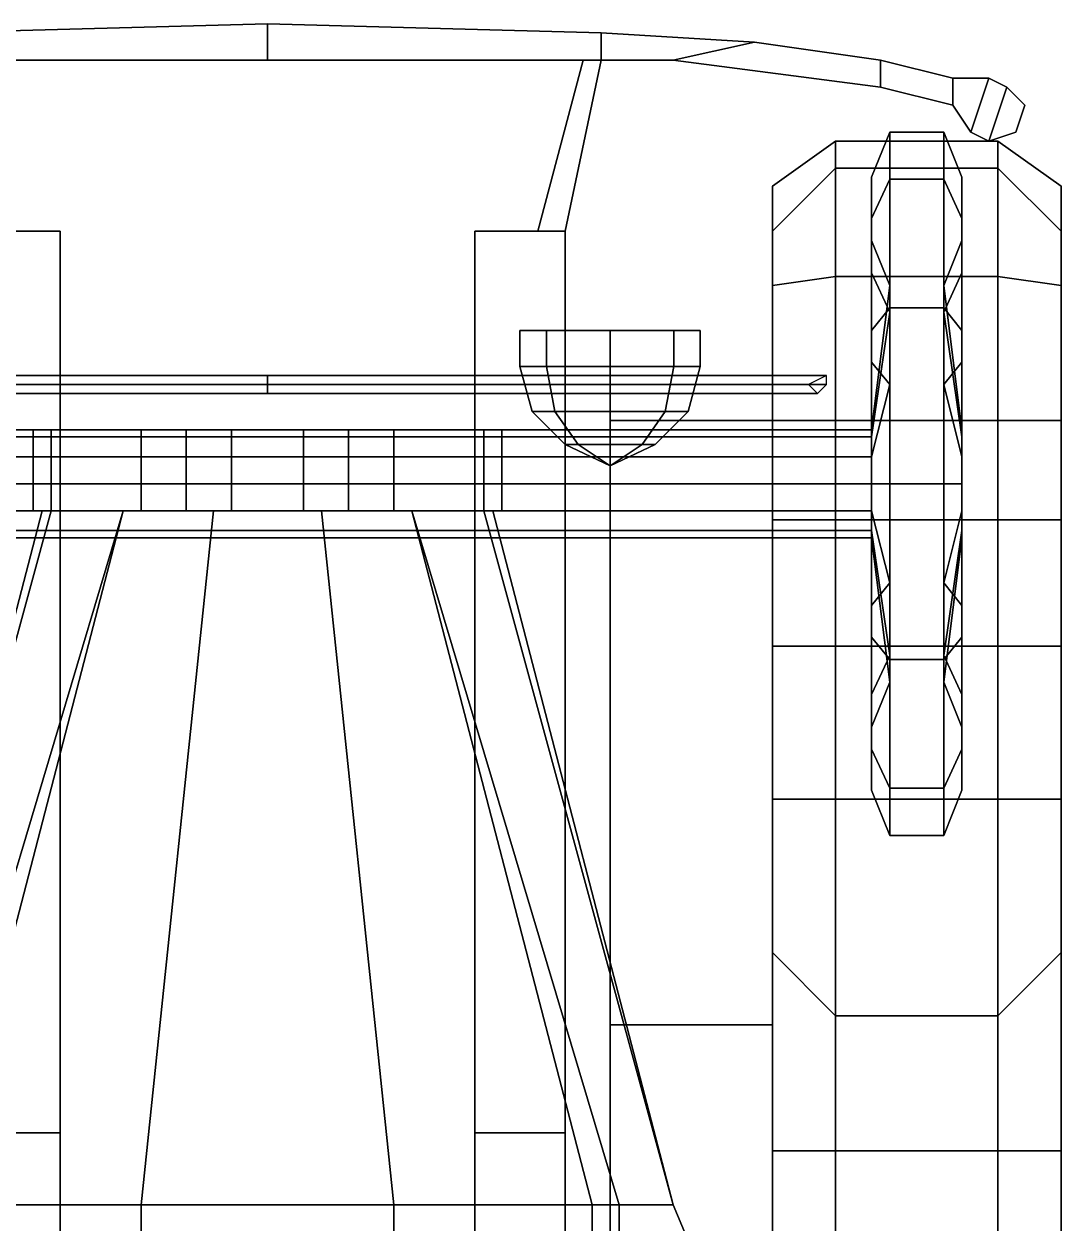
# Model space of a CAD drawing. Header units: millimetres. Extents: x -0.9 to 3, y -2.1 to 14.
# Drawn here: x -0.27 to 0.88, y 0.49 to 1.82 of the extents above; entities that cross this region are included whole.
import ezdxf

# ---------------------------------------------------------------- set-up
doc = ezdxf.new("R2010")
doc.units = ezdxf.units.MM
doc.layers.add('mudguards', color=6, linetype='Continuous')
doc.layers.add('wheels', color=2, linetype='Continuous')

msp = doc.modelspace()

# ---------------------------------------------------------------- linework, layer by layer
for points in [[(0, 1.82, 0.39), (0, 1.78, 0.39), (-0.37, 1.78, 0.39), (-0.37, 1.81, 0.39)], [(-0.37, 1.78, 0.54), (0, 1.78, 0.54), (0, 1.82, 0.54), (-0.37, 1.81, 0.54)], [(-0.37, 1.81, 0.54), (0, 1.82, 0.54), (0, 1.82, 0.39), (-0.37, 1.81, 0.39)], [(0.37, 1.78, 0.39), (0, 1.78, 0.39), (0, 1.82, 0.39), (0.37, 1.81, 0.39)], [(0.37, 1.81, 0.39), (0, 1.82, 0.39), (0, 1.82, 0.54), (0.37, 1.81, 0.54)], [(0, 1.82, 0.54), (0, 1.78, 0.54), (0.37, 1.78, 0.54), (0.37, 1.81, 0.54)], [(0.45, 1.78, 0.39), (0.37, 1.78, 0.39), (0.37, 1.81, 0.39), (0.54, 1.8, 0.39)], [(0.54, 1.8, 0.39), (0.37, 1.81, 0.39), (0.37, 1.81, 0.54), (0.54, 1.8, 0.54)], [(0.37, 1.81, 0.54), (0.37, 1.78, 0.54), (0.45, 1.78, 0.54), (0.54, 1.8, 0.54)], [(0.68, 1.75, 0.39), (0.45, 1.78, 0.39), (0.54, 1.8, 0.39), (0.68, 1.78, 0.39)], [(0.54, 1.8, 0.54), (0.45, 1.78, 0.54), (0.68, 1.75, 0.54), (0.68, 1.78, 0.54)], [(0.68, 1.78, 0.39), (0.54, 1.8, 0.39), (0.54, 1.8, 0.54), (0.68, 1.78, 0.54)], [(-0.37, 1.78, 0.39), (0, 1.78, 0.39), (0, 1.78, 0.54), (-0.37, 1.78, 0.54)], [(0.37, 1.78, 0.54), (0, 1.78, 0.54), (0, 1.78, 0.39), (0.37, 1.78, 0.39)], [(0.3, 1.59, 0.51), (0.35, 1.78, 0.54), (0.35, 1.78, 0.39), (0.3, 1.59, 0.38)], [(0.35, 1.78, 0.39), (0.37, 1.78, 0.39), (0.33, 1.59, 0.38), (0.3, 1.59, 0.38)], [(0.33, 1.59, 0.51), (0.37, 1.78, 0.54), (0.35, 1.78, 0.54), (0.3, 1.59, 0.51)], [(0.33, 1.59, 0.38), (0.37, 1.78, 0.39), (0.37, 1.78, 0.54), (0.33, 1.59, 0.51)], [(0.45, 1.78, 0.54), (0.37, 1.78, 0.54), (0.37, 1.78, 0.39), (0.45, 1.78, 0.39)], [(0.68, 1.75, 0.54), (0.45, 1.78, 0.54), (0.45, 1.78, 0.39), (0.68, 1.75, 0.39)], [(0.76, 1.73, 0.39), (0.68, 1.75, 0.39), (0.68, 1.78, 0.39), (0.76, 1.76, 0.39)], [(0.76, 1.76, 0.39), (0.68, 1.78, 0.39), (0.68, 1.78, 0.54), (0.76, 1.76, 0.54)], [(0.68, 1.78, 0.54), (0.68, 1.75, 0.54), (0.76, 1.73, 0.54), (0.76, 1.76, 0.54)], [(0.78, 1.7, 0.39), (0.76, 1.73, 0.39), (0.76, 1.76, 0.39), (0.8, 1.76, 0.39)], [(0.76, 1.76, 0.54), (0.76, 1.73, 0.54), (0.78, 1.7, 0.54), (0.8, 1.76, 0.54)], [(0.8, 1.76, 0.39), (0.76, 1.76, 0.39), (0.76, 1.76, 0.54), (0.8, 1.76, 0.54)], [(0.8, 1.76, 0.54), (0.78, 1.7, 0.54), (0.8, 1.69, 0.54), (0.82, 1.75, 0.54)], [(0.8, 1.69, 0.39), (0.78, 1.7, 0.39), (0.8, 1.76, 0.39), (0.82, 1.75, 0.39)], [(0.82, 1.75, 0.39), (0.8, 1.76, 0.39), (0.8, 1.76, 0.54), (0.82, 1.75, 0.54)], [(0.76, 1.73, 0.54), (0.68, 1.75, 0.54), (0.68, 1.75, 0.39), (0.76, 1.73, 0.39)], [(0.82, 1.75, 0.54), (0.8, 1.69, 0.54), (0.83, 1.7, 0.54), (0.84, 1.73, 0.54)], [(0.83, 1.7, 0.39), (0.8, 1.69, 0.39), (0.82, 1.75, 0.39), (0.84, 1.73, 0.39)], [(0.84, 1.73, 0.39), (0.82, 1.75, 0.39), (0.82, 1.75, 0.54), (0.84, 1.73, 0.54)], [(0.78, 1.7, 0.54), (0.76, 1.73, 0.54), (0.76, 1.73, 0.39), (0.78, 1.7, 0.39)], [(0.84, 1.73, 0.54), (0.83, 1.7, 0.54), (0.83, 1.7, 0.39), (0.84, 1.73, 0.39)], [(0.8, 1.69, 0.54), (0.78, 1.7, 0.54), (0.78, 1.7, 0.39), (0.8, 1.69, 0.39)], [(0.83, 1.7, 0.54), (0.8, 1.69, 0.54), (0.8, 1.69, 0.39), (0.83, 1.7, 0.39)], [(-0.23, 1.59, 0.38), (-0.23, 0.59, 0.4), (-0.33, 0.59, 0.4), (-0.33, 1.59, 0.38)], [(-0.33, 1.59, 0.51), (-0.33, 0.59, 0.53), (-0.23, 0.59, 0.53), (-0.23, 1.59, 0.51)], [(-0.23, 1.59, 0.51), (-0.23, 1.59, 0.38), (-0.3, 1.59, 0.38), (-0.3, 1.59, 0.51)], [(-0.23, 0.59, 0.53), (-0.23, 0.59, 0.4), (-0.23, 1.59, 0.38), (-0.23, 1.59, 0.51)], [(0.23, 1.59, 0.38), (0.23, 0.59, 0.4), (0.23, 0.59, 0.53), (0.23, 1.59, 0.51)], [(0.3, 1.59, 0.51), (0.3, 1.59, 0.38), (0.23, 1.59, 0.38), (0.23, 1.59, 0.51)], [(0.33, 1.59, 0.38), (0.33, 0.59, 0.4), (0.23, 0.59, 0.4), (0.23, 1.59, 0.38)], [(0.23, 1.59, 0.51), (0.23, 0.59, 0.53), (0.33, 0.59, 0.53), (0.33, 1.59, 0.51)], [(0.33, 0.59, 0.53), (0.33, 0.59, 0.4), (0.33, 1.59, 0.38), (0.33, 1.59, 0.51)], [(0.3093, 1.48, 1.0507), (0.28, 1.48, 0.98), (0.28, 1.44, 0.98), (0.3093, 1.44, 1.0507)], [(0.28, 1.48, 0.98), (0.3093, 1.48, 0.9093), (0.3093, 1.44, 0.9093), (0.28, 1.44, 0.98)], [(0.4507, 1.48, 1.0507), (0.28, 1.48, 0.98), (0.3093, 1.48, 1.0507), (0.38, 1.48, 1.08)], [(0.48, 1.48, 0.98), (0.3093, 1.48, 0.9093), (0.28, 1.48, 0.98), (0.4507, 1.48, 1.0507)], [(0.38, 1.48, 1.08), (0.3093, 1.48, 1.0507), (0.3093, 1.44, 1.0507), (0.38, 1.44, 1.08)], [(0.3093, 1.48, 0.9093), (0.38, 1.48, 0.88), (0.38, 1.44, 0.88), (0.3093, 1.44, 0.9093)], [(0.4507, 1.48, 0.9093), (0.38, 1.48, 0.88), (0.3093, 1.48, 0.9093), (0.48, 1.48, 0.98)], [(0.4507, 1.48, 1.0507), (0.38, 1.48, 1.08), (0.38, 1.44, 1.08), (0.4507, 1.44, 1.0507)], [(0.38, 1.48, 0.88), (0.4507, 1.48, 0.9093), (0.4507, 1.44, 0.9093), (0.38, 1.44, 0.88)], [(0.48, 1.48, 0.98), (0.4507, 1.48, 1.0507), (0.4507, 1.44, 1.0507), (0.48, 1.44, 0.98)], [(0.4507, 1.48, 0.9093), (0.48, 1.48, 0.98), (0.48, 1.44, 0.98), (0.4507, 1.44, 0.9093)], [(0.2934, 1.39, 0.98), (0.28, 1.44, 0.98), (0.3093, 1.44, 0.9093), (0.3188, 1.39, 0.9188)], [(0.3188, 1.39, 1.0412), (0.3093, 1.44, 1.0507), (0.28, 1.44, 0.98), (0.2934, 1.39, 0.98)], [(0.3188, 1.39, 0.9188), (0.3093, 1.44, 0.9093), (0.38, 1.44, 0.88), (0.38, 1.39, 0.8934)], [(0.38, 1.39, 1.0666), (0.38, 1.44, 1.08), (0.3093, 1.44, 1.0507), (0.3188, 1.39, 1.0412)], [(0.38, 1.39, 0.8934), (0.38, 1.44, 0.88), (0.4507, 1.44, 0.9093), (0.4412, 1.39, 0.9188)], [(0.4412, 1.39, 1.0412), (0.4507, 1.44, 1.0507), (0.38, 1.44, 1.08), (0.38, 1.39, 1.0666)], [(0.4412, 1.39, 0.9188), (0.4507, 1.44, 0.9093), (0.48, 1.44, 0.98), (0.4666, 1.39, 0.98)], [(0.4666, 1.39, 0.98), (0.48, 1.44, 0.98), (0.4507, 1.44, 1.0507), (0.4412, 1.39, 1.0412)], [(0, 1.42, 0.91), (0, 1.43, 0.9), (-0.38, 1.43, 0.88), (-0.38, 1.42, 0.89)], [(0, 1.43, 0.9), (0, 1.42, 0.89), (-0.38, 1.42, 0.87), (-0.38, 1.43, 0.88)], [(0, 1.43, 0.9), (0, 1.42, 0.91), (0.38, 1.42, 0.89), (0.38, 1.43, 0.88)], [(0, 1.42, 0.89), (0, 1.43, 0.9), (0.38, 1.43, 0.88), (0.38, 1.42, 0.87)], [(0.62, 1.42, 0.88), (0.62, 1.43, 0.87), (0.38, 1.43, 0.88), (0.38, 1.42, 0.89)], [(0.62, 1.43, 0.87), (0.6, 1.42, 0.86), (0.38, 1.42, 0.87), (0.38, 1.43, 0.88)], [(0, 1.41, 0.9), (0, 1.42, 0.91), (-0.38, 1.42, 0.89), (-0.38, 1.41, 0.88)], [(0, 1.42, 0.89), (0, 1.41, 0.9), (-0.38, 1.41, 0.88), (-0.38, 1.42, 0.87)], [(0, 1.42, 0.91), (0, 1.41, 0.9), (0.38, 1.41, 0.88), (0.38, 1.42, 0.89)], [(0, 1.41, 0.9), (0, 1.42, 0.89), (0.38, 1.42, 0.87), (0.38, 1.41, 0.88)], [(0.61, 1.41, 0.87), (0.62, 1.42, 0.88), (0.38, 1.42, 0.89), (0.38, 1.41, 0.88)], [(0.6, 1.42, 0.86), (0.61, 1.41, 0.87), (0.38, 1.41, 0.88), (0.38, 1.42, 0.87)], [(0.33, 1.3534, 0.98), (0.2934, 1.39, 0.98), (0.3188, 1.39, 0.9188), (0.3446, 1.3534, 0.9446)], [(0.3446, 1.3534, 1.0154), (0.3188, 1.39, 1.0412), (0.2934, 1.39, 0.98), (0.33, 1.3534, 0.98)], [(0.3446, 1.3534, 0.9446), (0.3188, 1.39, 0.9188), (0.38, 1.39, 0.8934), (0.38, 1.3534, 0.93)], [(0.38, 1.3534, 1.03), (0.38, 1.39, 1.0666), (0.3188, 1.39, 1.0412), (0.3446, 1.3534, 1.0154)], [(0.38, 1.3534, 0.93), (0.38, 1.39, 0.8934), (0.4412, 1.39, 0.9188), (0.4154, 1.3534, 0.9446)], [(0.4154, 1.3534, 1.0154), (0.4412, 1.39, 1.0412), (0.38, 1.39, 1.0666), (0.38, 1.3534, 1.03)], [(0.4154, 1.3534, 0.9446), (0.4412, 1.39, 0.9188), (0.4666, 1.39, 0.98), (0.43, 1.3534, 0.98)], [(0.43, 1.3534, 0.98), (0.4666, 1.39, 0.98), (0.4412, 1.39, 1.0412), (0.4154, 1.3534, 1.0154)], [(-0.26, 1.37, 0.5), (-0.26, 1.28, 0.5), (-0.26, 1.28, 0.79), (-0.26, 1.37, 0.79)], [(0.26, 1.37, 0.79), (0.26, 1.37, 0.5), (-0.26, 1.37, 0.5), (-0.26, 1.37, 0.79)], [(-0.26, 1.37, 0.79), (-0.26, 1.28, 0.79), (-0.24, 1.28, 1.12), (-0.24, 1.37, 1.12)], [(0.24, 1.37, 1.12), (0.26, 1.37, 0.79), (-0.26, 1.37, 0.79), (-0.24, 1.37, 1.12)], [(-0.14, 1.37, 0.39), (-0.14, 1.28, 0.39), (-0.26, 1.28, 0.5), (-0.26, 1.37, 0.5)], [(0.26, 1.37, 0.5), (0.14, 1.37, 0.39), (-0.14, 1.37, 0.39), (-0.26, 1.37, 0.5)], [(-0.24, 1.37, 1.12), (-0.09, 1.37, 1.2), (0.09, 1.37, 1.2), (0.24, 1.37, 1.12)], [(-0.24, 1.28, 1.12), (-0.09, 1.28, 1.2), (-0.09, 1.37, 1.2), (-0.24, 1.37, 1.12)], [(0.14, 1.37, 0.39), (0.14, 1.28, 0.39), (-0.14, 1.28, 0.39), (-0.14, 1.37, 0.39)], [(0.04, 1.37, 1.22), (0.09, 1.37, 1.2), (-0.09, 1.37, 1.2), (-0.04, 1.37, 1.22)], [(-0.09, 1.37, 1.2), (-0.09, 1.28, 1.2), (-0.04, 1.28, 1.22), (-0.04, 1.37, 1.22)], [(-0.04, 1.37, 1.22), (-0.04, 1.28, 1.22), (0.04, 1.28, 1.22), (0.04, 1.37, 1.22)], [(0.04, 1.28, 1.22), (0.09, 1.28, 1.2), (0.09, 1.37, 1.2), (0.04, 1.37, 1.22)], [(0.09, 1.37, 1.2), (0.09, 1.28, 1.2), (0.24, 1.28, 1.12), (0.24, 1.37, 1.12)], [(0.26, 1.28, 0.5), (0.14, 1.28, 0.39), (0.14, 1.37, 0.39), (0.26, 1.37, 0.5)], [(0.24, 1.28, 1.12), (0.26, 1.28, 0.79), (0.26, 1.37, 0.79), (0.24, 1.37, 1.12)], [(0.26, 1.28, 0.79), (0.26, 1.28, 0.5), (0.26, 1.37, 0.5), (0.26, 1.37, 0.79)], [(0.38, 1.33, 0.98), (0.33, 1.3534, 0.98), (0.3446, 1.3534, 0.9446), (0.38, 1.33, 0.98)], [(0.38, 1.33, 0.98), (0.3446, 1.3534, 1.0154), (0.33, 1.3534, 0.98), (0.38, 1.33, 0.98)], [(0.38, 1.33, 0.98), (0.3446, 1.3534, 0.9446), (0.38, 1.3534, 0.93), (0.38, 1.33, 0.98)], [(0.38, 1.33, 0.98), (0.38, 1.3534, 1.03), (0.3446, 1.3534, 1.0154), (0.38, 1.33, 0.98)], [(0.38, 1.33, 0.98), (0.38, 1.3534, 0.93), (0.4154, 1.3534, 0.9446), (0.38, 1.33, 0.98)], [(0.38, 1.33, 0.98), (0.4154, 1.3534, 0.9446), (0.43, 1.3534, 0.98), (0.38, 1.33, 0.98)], [(0.38, 1.33, 0.98), (0.43, 1.3534, 0.98), (0.4154, 1.3534, 1.0154), (0.38, 1.33, 0.98)], [(0.38, 1.33, 0.98), (0.4154, 1.3534, 1.0154), (0.38, 1.3534, 1.03), (0.38, 1.33, 0.98)], [(-0.25, 1.28, 0.53), (-0.45, 0.51, 0.55), (-0.45, 0.51, 1.08), (-0.24, 1.28, 1.06)], [(-0.24, 1.28, 1.06), (-0.45, 0.51, 1.08), (-0.39, 0.51, 1.18), (-0.16, 1.28, 1.16)], [(-0.16, 1.28, 0.41), (-0.36, 0.51, 0.42), (-0.45, 0.51, 0.55), (-0.25, 1.28, 0.53)], [(-0.16, 1.28, 1.16), (-0.39, 0.51, 1.18), (-0.14, 0.51, 1.24), (-0.06, 1.28, 1.21)], [(0.16, 1.28, 0.41), (0.36, 0.51, 0.42), (-0.36, 0.51, 0.42), (-0.16, 1.28, 0.41)], [(-0.26, 1.28, 0.79), (-0.25, 1.28, 0.53), (-0.24, 1.28, 1.06), (-0.24, 1.28, 1.12)], [(-0.26, 1.28, 0.5), (-0.25, 1.28, 0.53), (-0.25, 1.28, 0.53), (-0.26, 1.28, 0.79)], [(-0.14, 1.28, 0.39), (-0.16, 1.28, 0.41), (-0.25, 1.28, 0.53), (-0.26, 1.28, 0.5)], [(-0.16, 1.28, 1.16), (-0.16, 1.28, 1.16), (-0.09, 1.28, 1.2), (-0.24, 1.28, 1.12)], [(-0.24, 1.28, 1.06), (-0.24, 1.28, 1.06), (-0.16, 1.28, 1.16), (-0.24, 1.28, 1.12)], [(-0.09, 1.28, 1.2), (-0.16, 1.28, 1.16), (-0.16, 1.28, 1.16), (-0.04, 1.28, 1.22)], [(0.14, 1.28, 0.39), (0.16, 1.28, 0.41), (-0.16, 1.28, 0.41), (-0.14, 1.28, 0.39)], [(-0.06, 1.28, 1.21), (-0.14, 0.51, 1.24), (0.14, 0.51, 1.24), (0.06, 1.28, 1.21)], [(-0.04, 1.28, 1.22), (-0.06, 1.28, 1.21), (0.06, 1.28, 1.21), (0.04, 1.28, 1.22)], [(0.16, 1.28, 1.16), (0.16, 1.28, 1.16), (0.09, 1.28, 1.2), (0.04, 1.28, 1.22)], [(0.14, 0.51, 1.24), (0.39, 0.51, 1.18), (0.16, 1.28, 1.16), (0.06, 1.28, 1.21)], [(0.09, 1.28, 1.2), (0.16, 1.28, 1.16), (0.16, 1.28, 1.16), (0.24, 1.28, 1.12)], [(0.16, 1.28, 0.41), (0.14, 1.28, 0.39), (0.14, 1.28, 0.39), (0.26, 1.28, 0.5)], [(0.39, 0.51, 1.18), (0.45, 0.51, 1.08), (0.24, 1.28, 1.06), (0.16, 1.28, 1.16)], [(0.45, 0.51, 0.55), (0.36, 0.51, 0.42), (0.16, 1.28, 0.41), (0.25, 1.28, 0.53)], [(0.16, 1.28, 1.16), (0.24, 1.28, 1.06), (0.24, 1.28, 1.06), (0.24, 1.28, 1.12)], [(0.25, 1.28, 0.53), (0.16, 1.28, 0.41), (0.16, 1.28, 0.41), (0.26, 1.28, 0.5)], [(0.45, 0.51, 1.08), (0.45, 0.51, 0.55), (0.25, 1.28, 0.53), (0.24, 1.28, 1.06)], [(0.24, 1.28, 1.06), (0.25, 1.28, 0.53), (0.26, 1.28, 0.79), (0.24, 1.28, 1.12)], [(0.25, 1.28, 0.53), (0.25, 1.28, 0.53), (0.26, 1.28, 0.5), (0.26, 1.28, 0.79)], [(-0.23, 0.59, 0.4), (-0.23, -0.9, 0.42), (-0.33, -0.9, 0.42), (-0.33, 0.59, 0.4)], [(-0.33, 0.59, 0.53), (-0.33, -0.9, 0.56), (-0.23, -0.9, 0.56), (-0.23, 0.59, 0.53)], [(-0.23, -0.9, 0.56), (-0.23, -0.9, 0.42), (-0.23, 0.59, 0.4), (-0.23, 0.59, 0.53)], [(0.23, 0.59, 0.4), (0.23, -0.9, 0.42), (0.23, -0.9, 0.56), (0.23, 0.59, 0.53)], [(0.33, 0.59, 0.4), (0.33, -0.9, 0.42), (0.23, -0.9, 0.42), (0.23, 0.59, 0.4)], [(0.23, 0.59, 0.53), (0.23, -0.9, 0.56), (0.33, -0.9, 0.56), (0.33, 0.59, 0.53)], [(0.33, -0.9, 0.56), (0.33, -0.9, 0.42), (0.33, 0.59, 0.4), (0.33, 0.59, 0.53)], [(-0.39, 0.51, 1.18), (-0.39, 0.2, 1.18), (-0.14, 0.2, 1.24), (-0.14, 0.51, 1.24)], [(0.36, 0.51, 0.42), (0.36, 0.2, 0.42), (-0.36, 0.2, 0.42), (-0.36, 0.51, 0.42)], [(-0.14, 0.51, 1.24), (-0.14, 0.2, 1.24), (0.14, 0.2, 1.24), (0.14, 0.51, 1.24)], [(0.14, 0.2, 1.24), (0.39, 0.2, 1.18), (0.39, 0.51, 1.18), (0.14, 0.51, 1.24)], [(0.58, 0.2, 0.55), (0.36, 0.2, 0.42), (0.36, 0.51, 0.42), (0.45, 0.51, 0.55)], [(0.39, 0.2, 1.18), (0.58, 0.2, 1.08), (0.45, 0.51, 1.08), (0.39, 0.51, 1.18)], [(0.58, 0.2, 1.08), (0.58, 0.2, 0.55), (0.45, 0.51, 0.55), (0.45, 0.51, 1.08)]]:
    msp.add_3dface(points)
at = {"layer": 'mudguards'}
for points in [[(0.63, 1.69, 0.72), (0.63, 1.66, 0.77), (0.56, 1.59, 0.74), (0.56, 1.64, 0.72)], [(0.56, 1.64, 0.72), (0.56, 1.59, 0.74), (0.63, 1.66, 0.77), (0.63, 1.69, 0.72)], [(0.81, 1.69, 0.72), (0.81, 1.66, 0.77), (0.63, 1.66, 0.77), (0.63, 1.69, 0.72)], [(0.63, 1.69, 0.72), (0.63, 1.66, 0.77), (0.81, 1.66, 0.77), (0.81, 1.69, 0.72)], [(0.81, 1.69, 0.72), (0.81, 1.66, 0.77), (0.88, 1.59, 0.74), (0.88, 1.64, 0.72)], [(0.88, 1.64, 0.72), (0.88, 1.59, 0.74), (0.81, 1.66, 0.77), (0.81, 1.69, 0.72)], [(0.63, 1.66, 0.77), (0.63, 1.54, 0.86), (0.56, 1.53, 0.76), (0.56, 1.59, 0.74)], [(0.56, 1.59, 0.74), (0.56, 1.53, 0.76), (0.63, 1.54, 0.86), (0.63, 1.66, 0.77)], [(0.81, 1.66, 0.77), (0.81, 1.54, 0.86), (0.63, 1.54, 0.86), (0.63, 1.66, 0.77)], [(0.63, 1.66, 0.77), (0.63, 1.54, 0.86), (0.81, 1.54, 0.86), (0.81, 1.66, 0.77)], [(0.81, 1.66, 0.77), (0.81, 1.54, 0.86), (0.88, 1.53, 0.76), (0.88, 1.59, 0.74)], [(0.88, 1.59, 0.74), (0.88, 1.53, 0.76), (0.81, 1.54, 0.86), (0.81, 1.66, 0.77)], [(0.56, 1.53, 0.76), (0.56, 1.38, 0.8), (0.63, 1.38, 0.91), (0.63, 1.54, 0.86)], [(0.63, 1.54, 0.86), (0.63, 1.38, 0.91), (0.56, 1.38, 0.8), (0.56, 1.53, 0.76)], [(0.56, 1.53, 0.76), (0.56, 1.38, 0.8), (0.56, 1.38, 0.5)], [(0.56, 1.38, 0.5), (0.56, 1.38, 0.5), (0.56, 1.38, 0.8), (0.56, 1.53, 0.76)], [(0.63, 1.54, 0.86), (0.63, 1.38, 0.91), (0.81, 1.38, 0.91), (0.81, 1.54, 0.86)], [(0.81, 1.54, 0.86), (0.81, 1.38, 0.91), (0.63, 1.38, 0.91), (0.63, 1.54, 0.86)], [(0.88, 1.53, 0.76), (0.88, 1.38, 0.8), (0.81, 1.38, 0.91), (0.81, 1.54, 0.86)], [(0.81, 1.54, 0.86), (0.81, 1.38, 0.91), (0.88, 1.38, 0.8), (0.88, 1.53, 0.76)], [(0.38, 1.38, 0.5), (0.38, 0.71, 0.54), (0.56, 0.71, 0.54), (0.56, 1.38, 0.5)], [(0.56, 1.38, 0.5), (0.56, 0.71, 0.54), (0.38, 0.71, 0.54), (0.38, 1.38, 0.5)], [(0.63, 1.38, 0.91), (0.63, 1.27, 0.91), (0.56, 1.27, 0.8), (0.56, 1.38, 0.8)], [(0.56, 1.38, 0.8), (0.56, 1.27, 0.8), (0.63, 1.27, 0.91), (0.63, 1.38, 0.91)], [(0.56, 1.27, 0.8), (0.56, 1.13, 0.77), (0.56, 0.71, 0.54), (0.56, 1.38, 0.5)], [(0.56, 1.38, 0.5), (0.56, 0.71, 0.54), (0.56, 1.13, 0.77), (0.56, 1.27, 0.8)], [(0.56, 1.38, 0.5), (0.56, 1.38, 0.5), (0.56, 1.27, 0.8), (0.56, 1.38, 0.8)], [(0.56, 1.38, 0.8), (0.56, 1.27, 0.8), (0.56, 1.38, 0.5)], [(0.63, 1.38, 0.91), (0.63, 1.27, 0.91), (0.81, 1.27, 0.91), (0.81, 1.38, 0.91)], [(0.81, 1.38, 0.91), (0.81, 1.27, 0.91), (0.63, 1.27, 0.91), (0.63, 1.38, 0.91)], [(0.81, 1.38, 0.91), (0.81, 1.27, 0.91), (0.88, 1.27, 0.8), (0.88, 1.38, 0.8)], [(0.88, 1.38, 0.8), (0.88, 1.27, 0.8), (0.81, 1.27, 0.91), (0.81, 1.38, 0.91)], [(0.56, 1.27, 0.8), (0.56, 1.13, 0.77), (0.63, 1.13, 0.88), (0.63, 1.27, 0.91)], [(0.63, 1.27, 0.91), (0.63, 1.13, 0.88), (0.56, 1.13, 0.77), (0.56, 1.27, 0.8)], [(0.63, 1.27, 0.91), (0.63, 1.13, 0.88), (0.81, 1.13, 0.88), (0.81, 1.27, 0.91)], [(0.81, 1.27, 0.91), (0.81, 1.13, 0.88), (0.63, 1.13, 0.88), (0.63, 1.27, 0.91)], [(0.88, 1.27, 0.8), (0.88, 1.13, 0.77), (0.81, 1.13, 0.88), (0.81, 1.27, 0.91)], [(0.81, 1.27, 0.91), (0.81, 1.13, 0.88), (0.88, 1.13, 0.77), (0.88, 1.27, 0.8)], [(0.63, 1.13, 0.88), (0.63, 0.96, 0.79), (0.56, 0.96, 0.68), (0.56, 1.13, 0.77)], [(0.56, 1.13, 0.77), (0.56, 0.96, 0.68), (0.63, 0.96, 0.79), (0.63, 1.13, 0.88)], [(0.56, 0.71, 0.54), (0.56, 0.71, 0.54), (0.56, 0.96, 0.68), (0.56, 1.13, 0.77)], [(0.56, 1.13, 0.77), (0.56, 0.96, 0.68), (0.56, 0.71, 0.54)], [(0.81, 1.13, 0.88), (0.81, 0.96, 0.79), (0.63, 0.96, 0.79), (0.63, 1.13, 0.88)], [(0.63, 1.13, 0.88), (0.63, 0.96, 0.79), (0.81, 0.96, 0.79), (0.81, 1.13, 0.88)], [(0.81, 1.13, 0.88), (0.81, 0.96, 0.79), (0.88, 0.96, 0.68), (0.88, 1.13, 0.77)], [(0.88, 1.13, 0.77), (0.88, 0.96, 0.68), (0.81, 0.96, 0.79), (0.81, 1.13, 0.88)], [(0.56, 0.96, 0.68), (0.56, 0.79, 0.56), (0.63, 0.72, 0.62), (0.63, 0.96, 0.79)], [(0.63, 0.96, 0.79), (0.63, 0.72, 0.62), (0.56, 0.79, 0.56), (0.56, 0.96, 0.68)], [(0.56, 0.96, 0.68), (0.56, 0.79, 0.56), (0.56, 0.71, 0.54)], [(0.56, 0.71, 0.54), (0.56, 0.71, 0.54), (0.56, 0.79, 0.56), (0.56, 0.96, 0.68)], [(0.81, 0.96, 0.79), (0.81, 0.72, 0.62), (0.63, 0.72, 0.62), (0.63, 0.96, 0.79)], [(0.63, 0.96, 0.79), (0.63, 0.72, 0.62), (0.81, 0.72, 0.62), (0.81, 0.96, 0.79)], [(0.81, 0.96, 0.79), (0.81, 0.72, 0.62), (0.88, 0.79, 0.56), (0.88, 0.96, 0.68)], [(0.88, 0.96, 0.68), (0.88, 0.79, 0.56), (0.81, 0.72, 0.62), (0.81, 0.96, 0.79)], [(0.56, 0.79, 0.56), (0.56, 0.57, 0.4), (0.63, 0.57, 0.5), (0.63, 0.72, 0.62)], [(0.63, 0.72, 0.62), (0.63, 0.57, 0.5), (0.56, 0.57, 0.4), (0.56, 0.79, 0.56)], [(0.56, 0.79, 0.56), (0.56, 0.57, 0.4), (0.56, 0.71, 0.54)], [(0.56, 0.71, 0.54), (0.56, 0.71, 0.54), (0.56, 0.57, 0.4), (0.56, 0.79, 0.56)], [(0.81, 0.72, 0.62), (0.81, 0.57, 0.5), (0.88, 0.57, 0.4), (0.88, 0.79, 0.56)], [(0.88, 0.79, 0.56), (0.88, 0.57, 0.4), (0.81, 0.57, 0.5), (0.81, 0.72, 0.62)], [(0.81, 0.72, 0.62), (0.81, 0.57, 0.5), (0.63, 0.57, 0.5), (0.63, 0.72, 0.62)], [(0.63, 0.72, 0.62), (0.63, 0.57, 0.5), (0.81, 0.57, 0.5), (0.81, 0.72, 0.62)], [(0.38, 0.71, 0.54), (0.38, 0.47, 0.35), (0.56, 0.47, 0.35), (0.56, 0.71, 0.54)], [(0.56, 0.71, 0.54), (0.56, 0.47, 0.35), (0.38, 0.47, 0.35), (0.38, 0.71, 0.54)], [(0.56, 0.57, 0.4), (0.56, 0.47, 0.35), (0.63, 0.47, 0.43), (0.63, 0.57, 0.5)], [(0.63, 0.57, 0.5), (0.63, 0.47, 0.43), (0.56, 0.47, 0.35), (0.56, 0.57, 0.4)], [(0.81, 0.57, 0.5), (0.81, 0.47, 0.43), (0.63, 0.47, 0.43), (0.63, 0.57, 0.5)], [(0.63, 0.57, 0.5), (0.63, 0.47, 0.43), (0.81, 0.47, 0.43), (0.81, 0.57, 0.5)], [(0.81, 0.57, 0.5), (0.81, 0.47, 0.43), (0.88, 0.47, 0.35), (0.88, 0.57, 0.4)], [(0.88, 0.57, 0.4), (0.88, 0.47, 0.35), (0.81, 0.47, 0.43), (0.81, 0.57, 0.5)]]:
    msp.add_3dface(points, dxfattribs=at)
at = {"layer": 'wheels'}
for points in [[(0.69, 1.6477, 0.545), (0.69, 1.7, 0.35), (0.67, 1.65, 0.35), (0.67, 1.6044, 0.52)], [(0.69, 1.7, 0.35), (0.69, 1.6477, 0.155), (0.67, 1.6044, 0.18), (0.67, 1.65, 0.35)], [(0.69, 1.7, 0.35), (0.69, 1.6477, 0.545), (0.75, 1.6477, 0.545), (0.75, 1.7, 0.35)], [(0.69, 1.6477, 0.155), (0.69, 1.7, 0.35), (0.75, 1.7, 0.35), (0.75, 1.6477, 0.155)], [(0.75, 1.7, 0.35), (0.75, 1.6477, 0.545), (0.77, 1.6044, 0.52), (0.77, 1.65, 0.35)], [(0.75, 1.6477, 0.155), (0.75, 1.7, 0.35), (0.77, 1.65, 0.35), (0.77, 1.6044, 0.18)], [(0.67, 1.6044, 0.52), (0.67, 1.65, 0.35), (0.67, 1.58, 0.35), (0.67, 1.5438, 0.485)], [(0.67, 1.65, 0.35), (0.67, 1.6044, 0.18), (0.67, 1.5438, 0.215), (0.67, 1.58, 0.35)], [(0.77, 1.65, 0.35), (0.77, 1.6044, 0.52), (0.77, 1.5438, 0.485), (0.77, 1.58, 0.35)], [(0.77, 1.6044, 0.18), (0.77, 1.65, 0.35), (0.77, 1.58, 0.35), (0.77, 1.5438, 0.215)], [(0.69, 1.6477, 0.155), (0.69, 1.505, 0.0123), (0.67, 1.48, 0.0556), (0.67, 1.6044, 0.18)], [(0.69, 1.505, 0.6877), (0.69, 1.6477, 0.545), (0.67, 1.6044, 0.52), (0.67, 1.48, 0.6444)], [(0.69, 1.505, 0.0123), (0.69, 1.6477, 0.155), (0.75, 1.6477, 0.155), (0.75, 1.505, 0.0123)], [(0.69, 1.6477, 0.545), (0.69, 1.505, 0.6877), (0.75, 1.505, 0.6877), (0.75, 1.6477, 0.545)], [(0.75, 1.505, 0.0123), (0.75, 1.6477, 0.155), (0.77, 1.6044, 0.18), (0.77, 1.48, 0.0556)], [(0.75, 1.6477, 0.545), (0.75, 1.505, 0.6877), (0.77, 1.48, 0.6444), (0.77, 1.6044, 0.52)], [(0.67, 1.48, 0.6444), (0.67, 1.6044, 0.52), (0.67, 1.5438, 0.485), (0.67, 1.445, 0.5838)], [(0.67, 1.6044, 0.18), (0.67, 1.48, 0.0556), (0.67, 1.445, 0.1162), (0.67, 1.5438, 0.215)], [(0.77, 1.6044, 0.52), (0.77, 1.48, 0.6444), (0.77, 1.445, 0.5838), (0.77, 1.5438, 0.485)], [(0.77, 1.48, 0.0556), (0.77, 1.6044, 0.18), (0.77, 1.5438, 0.215), (0.77, 1.445, 0.1162)], [(0.67, 1.58, 0.35), (0.67, 1.5438, 0.215), (0.69, 1.5005, 0.24), (0.69, 1.53, 0.35)], [(0.67, 1.5438, 0.485), (0.67, 1.58, 0.35), (0.69, 1.53, 0.35), (0.69, 1.5005, 0.46)], [(0.77, 1.5438, 0.215), (0.77, 1.58, 0.35), (0.75, 1.53, 0.35), (0.75, 1.5005, 0.24)], [(0.77, 1.58, 0.35), (0.77, 1.5438, 0.485), (0.75, 1.5005, 0.46), (0.75, 1.53, 0.35)], [(0.67, 1.445, 0.5838), (0.67, 1.5438, 0.485), (0.69, 1.5005, 0.46), (0.69, 1.42, 0.5405)], [(0.67, 1.5438, 0.215), (0.67, 1.445, 0.1162), (0.69, 1.42, 0.1595), (0.69, 1.5005, 0.24)], [(0.77, 1.5438, 0.485), (0.77, 1.445, 0.5838), (0.75, 1.42, 0.5405), (0.75, 1.5005, 0.46)], [(0.77, 1.445, 0.1162), (0.77, 1.5438, 0.215), (0.75, 1.5005, 0.24), (0.75, 1.42, 0.1595)], [(0.69, 1.53, 0.35), (0.69, 1.5005, 0.24), (0.67, 1.362, 0.32), (0.67, 1.37, 0.35)], [(0.69, 1.5005, 0.46), (0.69, 1.53, 0.35), (0.67, 1.37, 0.35), (0.67, 1.362, 0.38)], [(0.75, 1.5005, 0.24), (0.75, 1.53, 0.35), (0.77, 1.37, 0.35), (0.77, 1.362, 0.32)], [(0.75, 1.53, 0.35), (0.75, 1.5005, 0.46), (0.77, 1.362, 0.38), (0.77, 1.37, 0.35)], [(0.69, 1.505, 0.0123), (0.69, 1.31, -0.04), (0.67, 1.31, 0.01), (0.67, 1.48, 0.0556)], [(0.69, 1.31, 0.74), (0.69, 1.505, 0.6877), (0.67, 1.48, 0.6444), (0.67, 1.31, 0.69)], [(0.69, 1.31, -0.04), (0.69, 1.505, 0.0123), (0.75, 1.505, 0.0123), (0.75, 1.31, -0.04)], [(0.69, 1.505, 0.6877), (0.69, 1.31, 0.74), (0.75, 1.31, 0.74), (0.75, 1.505, 0.6877)], [(0.75, 1.31, -0.04), (0.75, 1.505, 0.0123), (0.77, 1.48, 0.0556), (0.77, 1.31, 0.01)], [(0.75, 1.505, 0.6877), (0.75, 1.31, 0.74), (0.77, 1.31, 0.69), (0.77, 1.48, 0.6444)], [(0.69, 1.42, 0.5405), (0.69, 1.5005, 0.46), (0.67, 1.362, 0.38), (0.67, 1.34, 0.402)], [(0.69, 1.5005, 0.24), (0.69, 1.42, 0.1595), (0.67, 1.34, 0.298), (0.67, 1.362, 0.32)], [(0.75, 1.5005, 0.46), (0.75, 1.42, 0.5405), (0.77, 1.34, 0.402), (0.77, 1.362, 0.38)], [(0.75, 1.42, 0.1595), (0.75, 1.5005, 0.24), (0.77, 1.362, 0.32), (0.77, 1.34, 0.298)], [(0.67, 1.48, 0.0556), (0.67, 1.31, 0.01), (0.67, 1.31, 0.08), (0.67, 1.445, 0.1162)], [(0.67, 1.31, 0.69), (0.67, 1.48, 0.6444), (0.67, 1.445, 0.5838), (0.67, 1.31, 0.62)], [(0.77, 1.31, 0.01), (0.77, 1.48, 0.0556), (0.77, 1.445, 0.1162), (0.77, 1.31, 0.08)], [(0.77, 1.48, 0.6444), (0.77, 1.31, 0.69), (0.77, 1.31, 0.62), (0.77, 1.445, 0.5838)], [(0.67, 1.445, 0.1162), (0.67, 1.31, 0.08), (0.69, 1.31, 0.13), (0.69, 1.42, 0.1595)], [(0.67, 1.31, 0.62), (0.67, 1.445, 0.5838), (0.69, 1.42, 0.5405), (0.69, 1.31, 0.57)], [(0.77, 1.31, 0.08), (0.77, 1.445, 0.1162), (0.75, 1.42, 0.1595), (0.75, 1.31, 0.13)], [(0.77, 1.445, 0.5838), (0.77, 1.31, 0.62), (0.75, 1.31, 0.57), (0.75, 1.42, 0.5405)], [(0.69, 1.31, 0.57), (0.69, 1.42, 0.5405), (0.67, 1.34, 0.402), (0.67, 1.31, 0.41)], [(0.69, 1.42, 0.1595), (0.69, 1.31, 0.13), (0.67, 1.31, 0.29), (0.67, 1.34, 0.298)], [(0.75, 1.42, 0.5405), (0.75, 1.31, 0.57), (0.77, 1.31, 0.41), (0.77, 1.34, 0.402)], [(0.75, 1.31, 0.13), (0.75, 1.42, 0.1595), (0.77, 1.34, 0.298), (0.77, 1.31, 0.29)], [(0.67, 1.362, 0.38), (0.67, 1.37, 0.35), (-0.67, 1.37, 0.35), (-0.67, 1.362, 0.38)], [(0.67, 1.37, 0.35), (0.67, 1.362, 0.32), (-0.67, 1.362, 0.32), (-0.67, 1.37, 0.35)], [(0.77, 1.37, 0.35), (0.77, 1.31, 0.29), (0.77, 1.34, 0.298), (0.77, 1.362, 0.32)], [(0.77, 1.362, 0.38), (0.77, 1.28, 0.298), (0.77, 1.31, 0.29), (0.77, 1.37, 0.35)], [(0.67, 1.34, 0.402), (0.67, 1.362, 0.38), (-0.67, 1.362, 0.38), (-0.67, 1.34, 0.402)], [(0.67, 1.362, 0.32), (0.67, 1.34, 0.298), (-0.67, 1.34, 0.298), (-0.67, 1.362, 0.32)], [(0.77, 1.34, 0.402), (0.77, 1.258, 0.32), (0.77, 1.28, 0.298), (0.77, 1.362, 0.38)], [(0.67, 1.31, 0.41), (0.67, 1.34, 0.402), (-0.67, 1.34, 0.402), (-0.67, 1.31, 0.41)], [(0.67, 1.34, 0.298), (0.67, 1.31, 0.29), (-0.67, 1.31, 0.29), (-0.67, 1.34, 0.298)], [(0.77, 1.31, 0.41), (0.77, 1.25, 0.35), (0.77, 1.258, 0.32), (0.77, 1.34, 0.402)], [(0.67, 1.28, 0.402), (0.67, 1.31, 0.41), (-0.67, 1.31, 0.41), (-0.67, 1.28, 0.402)], [(0.67, 1.31, 0.29), (0.67, 1.28, 0.298), (-0.67, 1.28, 0.298), (-0.67, 1.31, 0.29)], [(0.69, 1.2, 0.5405), (0.69, 1.31, 0.57), (0.67, 1.31, 0.41), (0.67, 1.28, 0.402)], [(0.67, 1.31, 0.08), (0.67, 1.175, 0.1162), (0.69, 1.2, 0.1595), (0.69, 1.31, 0.13)], [(0.67, 1.31, 0.01), (0.67, 1.14, 0.0556), (0.67, 1.175, 0.1162), (0.67, 1.31, 0.08)], [(0.69, 1.31, -0.04), (0.69, 1.115, 0.0123), (0.67, 1.14, 0.0556), (0.67, 1.31, 0.01)], [(0.69, 1.31, 0.13), (0.69, 1.2, 0.1595), (0.67, 1.28, 0.298), (0.67, 1.31, 0.29)], [(0.69, 1.115, 0.6877), (0.69, 1.31, 0.74), (0.67, 1.31, 0.69), (0.67, 1.14, 0.6444)], [(0.67, 1.14, 0.6444), (0.67, 1.31, 0.69), (0.67, 1.31, 0.62), (0.67, 1.175, 0.5838)], [(0.67, 1.175, 0.5838), (0.67, 1.31, 0.62), (0.69, 1.31, 0.57), (0.69, 1.2, 0.5405)], [(0.69, 1.115, 0.0123), (0.69, 1.31, -0.04), (0.75, 1.31, -0.04), (0.75, 1.115, 0.0123)], [(0.69, 1.31, 0.74), (0.69, 1.115, 0.6877), (0.75, 1.115, 0.6877), (0.75, 1.31, 0.74)], [(0.75, 1.31, 0.57), (0.75, 1.2, 0.5405), (0.77, 1.28, 0.402), (0.77, 1.31, 0.41)], [(0.77, 1.175, 0.1162), (0.77, 1.31, 0.08), (0.75, 1.31, 0.13), (0.75, 1.2, 0.1595)], [(0.75, 1.115, 0.0123), (0.75, 1.31, -0.04), (0.77, 1.31, 0.01), (0.77, 1.14, 0.0556)], [(0.75, 1.2, 0.1595), (0.75, 1.31, 0.13), (0.77, 1.31, 0.29), (0.77, 1.28, 0.298)], [(0.75, 1.31, 0.74), (0.75, 1.115, 0.6877), (0.77, 1.14, 0.6444), (0.77, 1.31, 0.69)], [(0.77, 1.31, 0.62), (0.77, 1.175, 0.5838), (0.75, 1.2, 0.5405), (0.75, 1.31, 0.57)], [(0.77, 1.14, 0.0556), (0.77, 1.31, 0.01), (0.77, 1.31, 0.08), (0.77, 1.175, 0.1162)], [(0.77, 1.28, 0.402), (0.77, 1.258, 0.38), (0.77, 1.25, 0.35), (0.77, 1.31, 0.41)], [(0.77, 1.31, 0.69), (0.77, 1.14, 0.6444), (0.77, 1.175, 0.5838), (0.77, 1.31, 0.62)], [(0.67, 1.258, 0.38), (0.67, 1.28, 0.402), (-0.67, 1.28, 0.402), (-0.67, 1.258, 0.38)], [(0.67, 1.28, 0.298), (0.67, 1.258, 0.32), (-0.67, 1.258, 0.32), (-0.67, 1.28, 0.298)], [(0.69, 1.1195, 0.46), (0.69, 1.2, 0.5405), (0.67, 1.28, 0.402), (0.67, 1.258, 0.38)], [(0.69, 1.2, 0.1595), (0.69, 1.1195, 0.24), (0.67, 1.258, 0.32), (0.67, 1.28, 0.298)], [(0.75, 1.2, 0.5405), (0.75, 1.1195, 0.46), (0.77, 1.258, 0.38), (0.77, 1.28, 0.402)], [(0.75, 1.1195, 0.24), (0.75, 1.2, 0.1595), (0.77, 1.28, 0.298), (0.77, 1.258, 0.32)], [(0.67, 1.25, 0.35), (0.67, 1.258, 0.38), (-0.67, 1.258, 0.38), (-0.67, 1.25, 0.35)], [(0.67, 1.258, 0.32), (0.67, 1.25, 0.35), (-0.67, 1.25, 0.35), (-0.67, 1.258, 0.32)], [(0.69, 1.1195, 0.24), (0.69, 1.09, 0.35), (0.67, 1.25, 0.35), (0.67, 1.258, 0.32)], [(0.69, 1.09, 0.35), (0.69, 1.1195, 0.46), (0.67, 1.258, 0.38), (0.67, 1.25, 0.35)], [(0.75, 1.09, 0.35), (0.75, 1.1195, 0.24), (0.77, 1.258, 0.32), (0.77, 1.25, 0.35)], [(0.75, 1.1195, 0.46), (0.75, 1.09, 0.35), (0.77, 1.25, 0.35), (0.77, 1.258, 0.38)], [(0.67, 1.0762, 0.485), (0.67, 1.175, 0.5838), (0.69, 1.2, 0.5405), (0.69, 1.1195, 0.46)], [(0.67, 1.175, 0.1162), (0.67, 1.0762, 0.215), (0.69, 1.1195, 0.24), (0.69, 1.2, 0.1595)], [(0.77, 1.175, 0.5838), (0.77, 1.0762, 0.485), (0.75, 1.1195, 0.46), (0.75, 1.2, 0.5405)], [(0.77, 1.0762, 0.215), (0.77, 1.175, 0.1162), (0.75, 1.2, 0.1595), (0.75, 1.1195, 0.24)], [(0.67, 1.0156, 0.52), (0.67, 1.14, 0.6444), (0.67, 1.175, 0.5838), (0.67, 1.0762, 0.485)], [(0.67, 1.14, 0.0556), (0.67, 1.0156, 0.18), (0.67, 1.0762, 0.215), (0.67, 1.175, 0.1162)], [(0.77, 1.14, 0.6444), (0.77, 1.0156, 0.52), (0.77, 1.0762, 0.485), (0.77, 1.175, 0.5838)], [(0.77, 1.0156, 0.18), (0.77, 1.14, 0.0556), (0.77, 1.175, 0.1162), (0.77, 1.0762, 0.215)], [(0.69, 1.115, 0.0123), (0.69, 0.9723, 0.155), (0.67, 1.0156, 0.18), (0.67, 1.14, 0.0556)], [(0.69, 0.9723, 0.545), (0.69, 1.115, 0.6877), (0.67, 1.14, 0.6444), (0.67, 1.0156, 0.52)], [(0.75, 0.9723, 0.155), (0.75, 1.115, 0.0123), (0.77, 1.14, 0.0556), (0.77, 1.0156, 0.18)], [(0.75, 1.115, 0.6877), (0.75, 0.9723, 0.545), (0.77, 1.0156, 0.52), (0.77, 1.14, 0.6444)], [(0.67, 1.0762, 0.215), (0.67, 1.04, 0.35), (0.69, 1.09, 0.35), (0.69, 1.1195, 0.24)], [(0.67, 1.04, 0.35), (0.67, 1.0762, 0.485), (0.69, 1.1195, 0.46), (0.69, 1.09, 0.35)], [(0.77, 1.04, 0.35), (0.77, 1.0762, 0.215), (0.75, 1.1195, 0.24), (0.75, 1.09, 0.35)], [(0.77, 1.0762, 0.485), (0.77, 1.04, 0.35), (0.75, 1.09, 0.35), (0.75, 1.1195, 0.46)], [(0.69, 0.9723, 0.155), (0.69, 1.115, 0.0123), (0.75, 1.115, 0.0123), (0.75, 0.9723, 0.155)], [(0.69, 1.115, 0.6877), (0.69, 0.9723, 0.545), (0.75, 0.9723, 0.545), (0.75, 1.115, 0.6877)], [(0.67, 0.97, 0.35), (0.67, 1.0156, 0.52), (0.67, 1.0762, 0.485), (0.67, 1.04, 0.35)], [(0.67, 1.0156, 0.18), (0.67, 0.97, 0.35), (0.67, 1.04, 0.35), (0.67, 1.0762, 0.215)], [(0.77, 1.0156, 0.52), (0.77, 0.97, 0.35), (0.77, 1.04, 0.35), (0.77, 1.0762, 0.485)], [(0.77, 0.97, 0.35), (0.77, 1.0156, 0.18), (0.77, 1.0762, 0.215), (0.77, 1.04, 0.35)], [(0.69, 0.92, 0.35), (0.69, 0.9723, 0.545), (0.67, 1.0156, 0.52), (0.67, 0.97, 0.35)], [(0.69, 0.9723, 0.155), (0.69, 0.92, 0.35), (0.67, 0.97, 0.35), (0.67, 1.0156, 0.18)], [(0.75, 0.9723, 0.545), (0.75, 0.92, 0.35), (0.77, 0.97, 0.35), (0.77, 1.0156, 0.52)], [(0.75, 0.92, 0.35), (0.75, 0.9723, 0.155), (0.77, 1.0156, 0.18), (0.77, 0.97, 0.35)], [(0.69, 0.9723, 0.545), (0.69, 0.92, 0.35), (0.75, 0.92, 0.35), (0.75, 0.9723, 0.545)], [(0.69, 0.92, 0.35), (0.69, 0.9723, 0.155), (0.75, 0.9723, 0.155), (0.75, 0.92, 0.35)]]:
    msp.add_3dface(points, dxfattribs=at)

doc.saveas('drawing.dxf')
